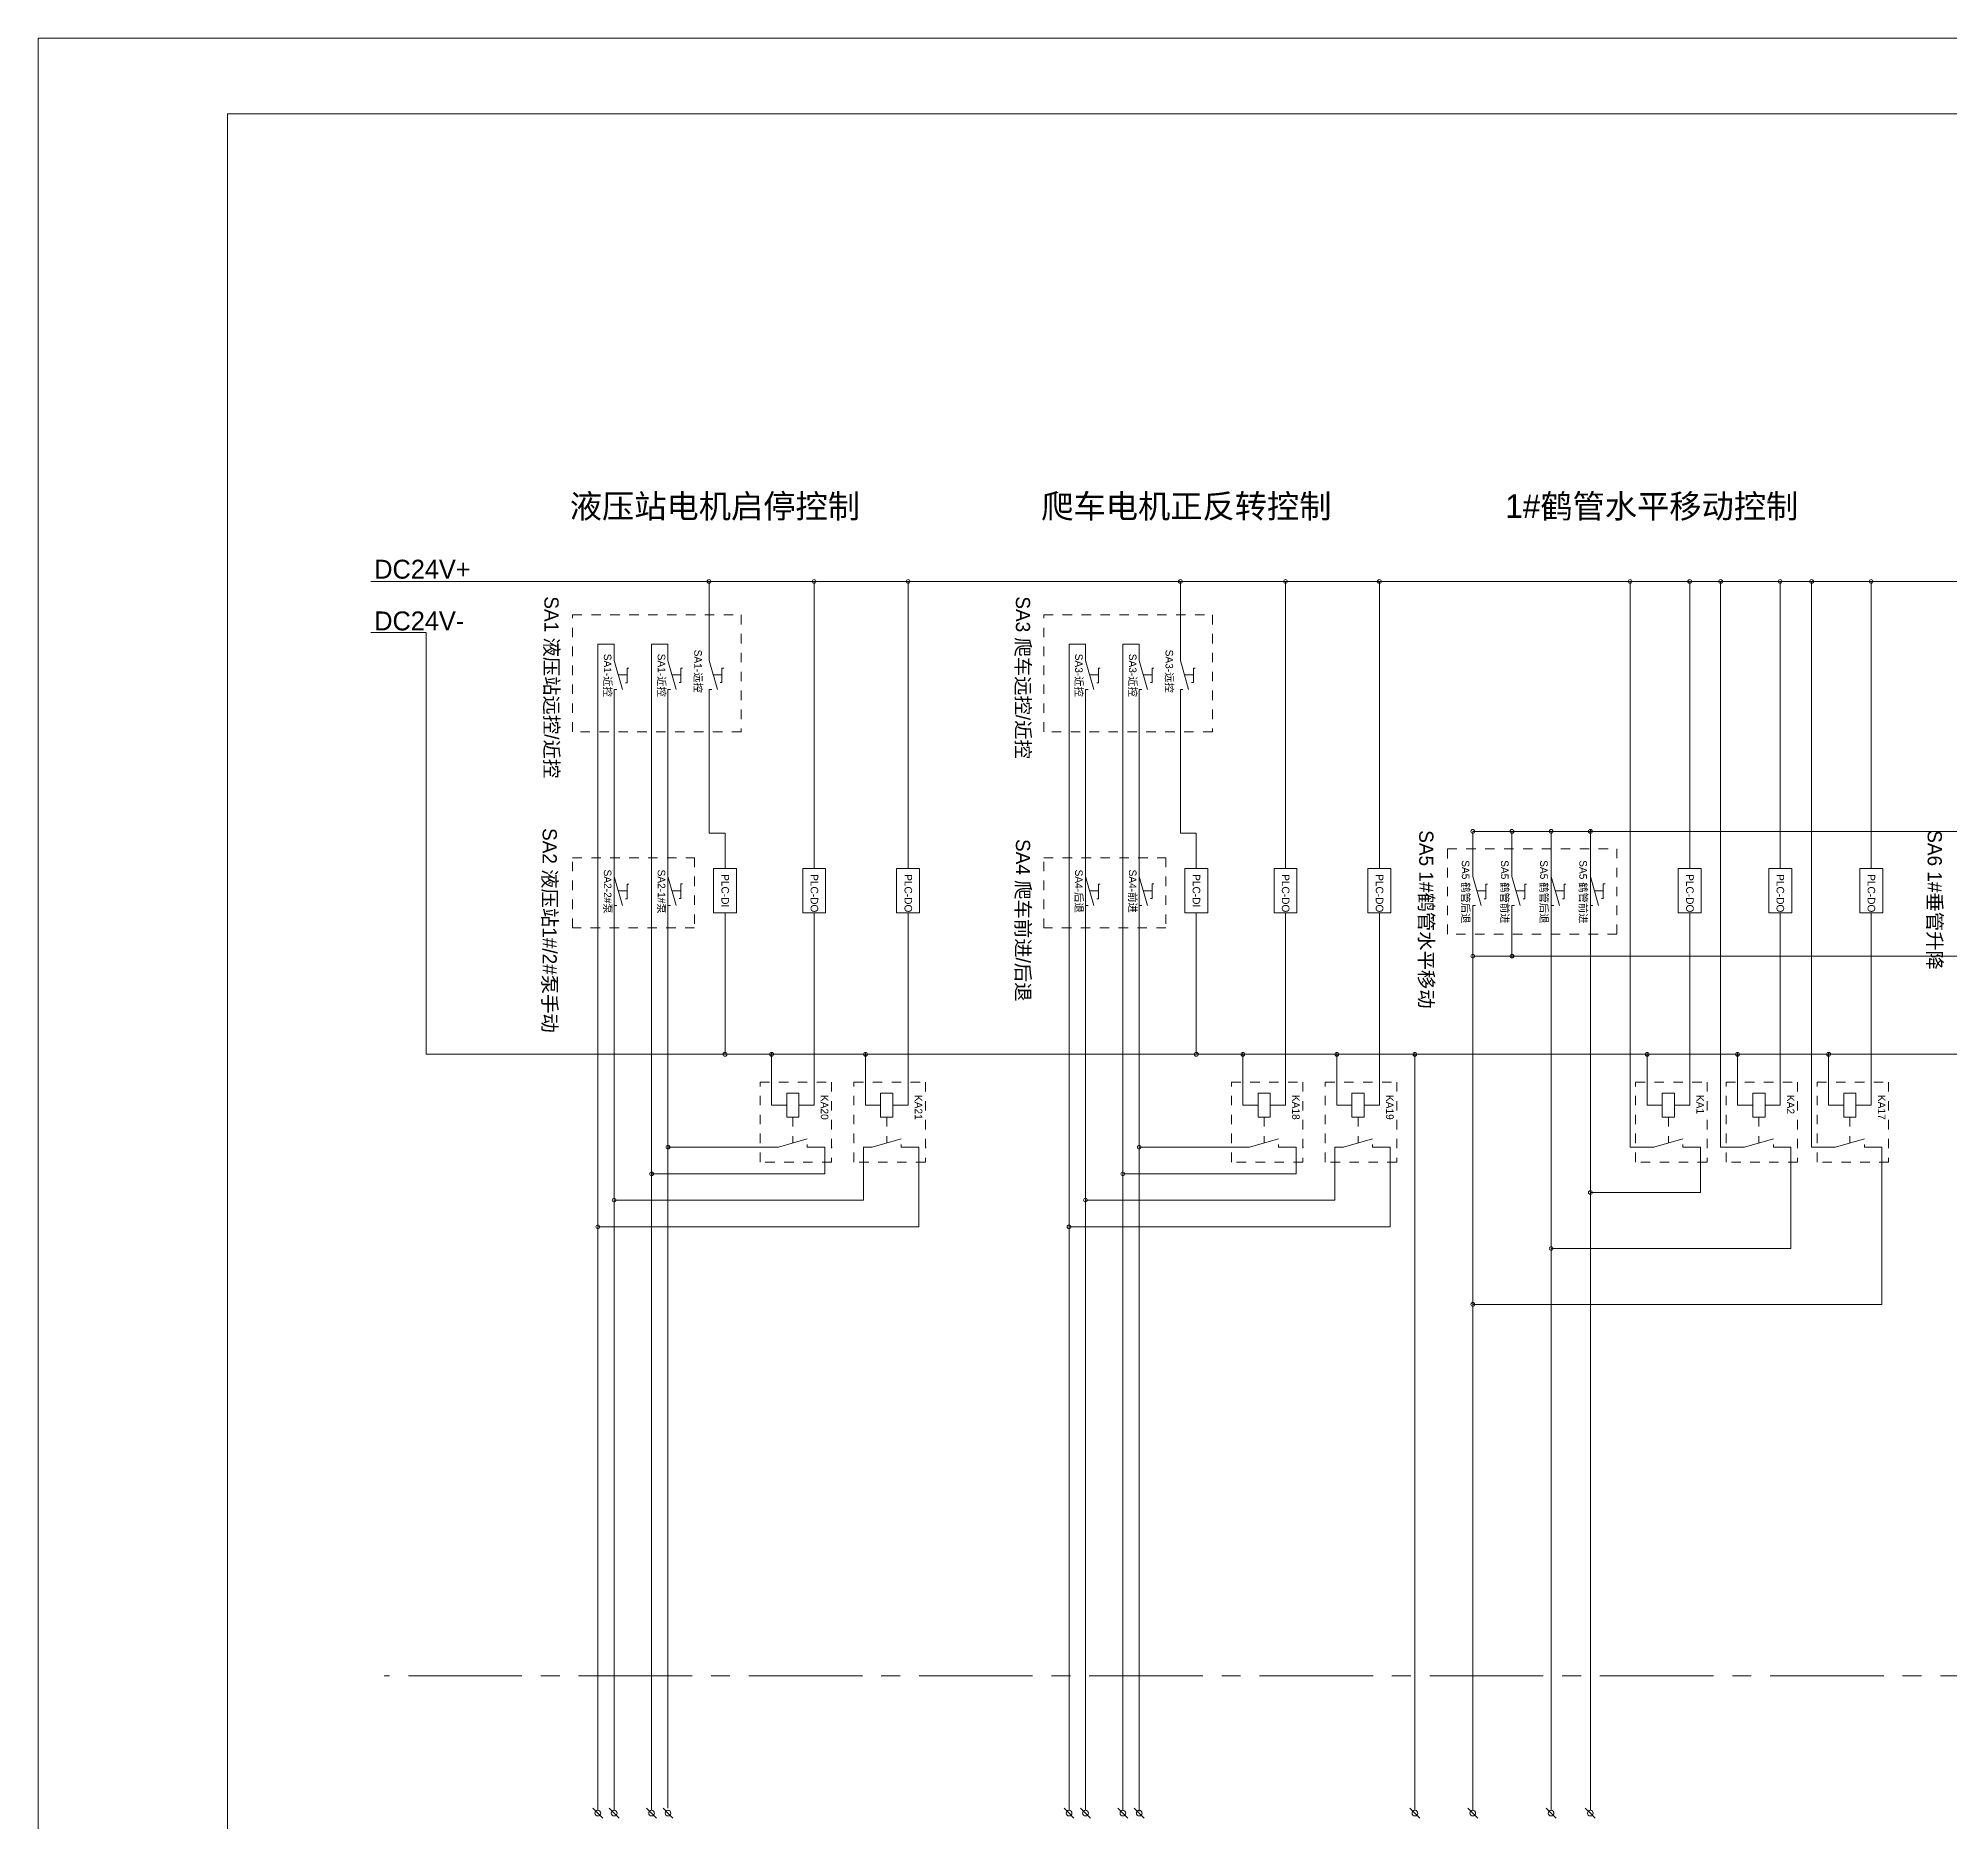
# Model space of a CAD drawing. Header units: millimetres. Extents: x 32626 to 72822, y 60047 to 123188.
# Drawn here: x 44413 to 46434, y 61521 to 63407 of the extents above; entities that cross this region are included whole.
import ezdxf

# ---------------------------------------------------------------- set-up
doc = ezdxf.new("R2010")
doc.units = ezdxf.units.MM
doc.header["$LTSCALE"] = 10
doc.linetypes.add('点画线', pattern=[18, 12, -2, 2, -2])
doc.linetypes.add('虚线', pattern=[2, 1, -1])
for name, color, linetype, lineweight in [('1轮廓实线层', 7, 'Continuous', 18), ('2细线层', 4, 'Continuous', 18), ('图框层', 7, 'Continuous', 18)]:
    doc.layers.add(name, color=color, linetype=linetype, lineweight=lineweight)
doc.styles.add('样式 1', font='SIMYOU.TTF', dxfattribs={"width": 0.75})

msp = doc.modelspace()

# ---------------------------------------------------------------- linework, layer by layer
at = {"layer": '1轮廓实线层'}
for p, q in [((44764.7, 62832.6), (48822.4, 62832.6)), ((45122.4, 62766.4), (45122.4, 62832.6)), ((45122.4, 62832.6), (45148.2, 62832.6)), ((45233.6, 62622.8), (45233.6, 62832.6)), ((45332.9, 62622.8), (45332.9, 62832.6)), ((45620.8, 62766.4), (45620.8, 62832.6)), ((45620.8, 62832.6), (45646.5, 62832.6)), ((45731.9, 62622.8), (45731.9, 62832.6)), ((45831.2, 62622.8), (45831.2, 62832.6)), ((46096.4, 62391.8), (46096.4, 62832.6)), ((46159.4, 62622.8), (46159.4, 62832.6)), ((46192.1, 62391.8), (46192.1, 62832.6)), ((46255.1, 62622.8), (46255.1, 62832.6)), ((46288.3, 62391.8), (46288.3, 62832.6)), ((46351.3, 62622.8), (46351.3, 62832.6)), ((44764.7, 62778.5), (44823.2, 62778.5)), ((44823.2, 62332.7), (44823.2, 62778.5)), ((45022.1, 62766.4), (45004.8, 62766.4)), ((45004.8, 62766.4), (45004.8, 61533)), ((45022.1, 62766.4), (45022.1, 62749.1)), ((45079, 62766.4), (45061.7, 62766.4)), ((45061.7, 62766.4), (45061.7, 61533.4)), ((45079, 62766.4), (45079, 62749.1)), ((45122.4, 62766.4), (45122.4, 62749.1)), ((45520.5, 62766.4), (45503.1, 62766.4)), ((45503.1, 62766.4), (45503.1, 61533.4)), ((45520.5, 62766.4), (45520.5, 62749.1)), ((45577.3, 62766.4), (45560, 62766.4)), ((45560, 62766.4), (45560, 61533.4)), ((45577.3, 62766.4), (45577.3, 62749.1)), ((45620.8, 62766.4), (45620.8, 62749.1)), ((45022.1, 62749.1), (45030.9, 62718.4)), ((45035.8, 62740.8), (45035.8, 62725.5)), ((45035.8, 62740.8), (45037.7, 62740.8)), ((45079, 62749.1), (45087.8, 62718.4)), ((45092.7, 62741.1), (45092.7, 62725.8)), ((45092.7, 62741.1), (45094.5, 62741.1)), ((45122.4, 62749.1), (45131.2, 62718.4)), ((45136.1, 62741.1), (45136.1, 62725.8)), ((45136.1, 62741.1), (45137.9, 62741.1)), ((45520.5, 62749.1), (45529.2, 62718.4)), ((45534.2, 62740.8), (45534.2, 62725.5)), ((45534.2, 62740.8), (45536, 62740.8)), ((45577.3, 62749.1), (45586.1, 62718.4)), ((45591, 62741.1), (45591, 62725.8)), ((45591, 62741.1), (45592.8, 62741.1)), ((45620.8, 62749.1), (45629.5, 62718.4)), ((45634.5, 62741.1), (45634.5, 62725.8)), ((45634.5, 62741.1), (45636.3, 62741.1)), ((45026.5, 62733.8), (45035.8, 62733.8)), ((45035.8, 62725.5), (45034, 62725.5)), ((45083.4, 62733.8), (45092.7, 62733.8)), ((45092.7, 62725.8), (45090.9, 62725.8)), ((45126.8, 62733.8), (45136.1, 62733.8)), ((45136.1, 62725.8), (45134.3, 62725.8)), ((45524.9, 62733.8), (45534.2, 62733.8)), ((45534.2, 62725.5), (45532.4, 62725.5)), ((45581.7, 62733.8), (45591, 62733.8)), ((45591, 62725.8), (45589.2, 62725.8)), ((45625.1, 62733.8), (45634.5, 62733.8)), ((45634.5, 62725.8), (45632.7, 62725.8)), ((45022.1, 62718.4), (45022.1, 62692.2)), ((45022.1, 62718.4), (45024.9, 62718.4)), ((45079, 62718.4), (45079, 62692.2)), ((45079, 62718.4), (45081.8, 62718.4)), ((45122.4, 62718.4), (45122.4, 62660)), ((45122.4, 62718.4), (45125.2, 62718.4)), ((45520.5, 62718.4), (45520.5, 62692.2)), ((45520.5, 62718.4), (45523.2, 62718.4)), ((45577.3, 62718.4), (45577.3, 62692.2)), ((45577.3, 62718.4), (45580.1, 62718.4)), ((45620.8, 62718.4), (45620.8, 62660)), ((45620.8, 62718.4), (45623.5, 62718.4)), ((45022.1, 62692.2), (45022.1, 62631.8)), ((45079, 62692.2), (45079, 62631.8)), ((45520.5, 62692.2), (45520.5, 62631.8)), ((45577.3, 62692.2), (45577.3, 62631.8)), ((45122.4, 62660), (45122.4, 62566.4)), ((45620.8, 62660), (45620.8, 62566.4)), ((45022.1, 62631.8), (45022.1, 62557.6)), ((45079, 62631.8), (45079, 62557.6)), ((45233.6, 62622.8), (45233.6, 62529.1)), ((45332.9, 62622.8), (45332.9, 62529.1)), ((45520.5, 62631.8), (45520.5, 62557.6)), ((45577.3, 62631.8), (45577.3, 62557.6)), ((45731.9, 62622.8), (45731.9, 62529.1)), ((45831.2, 62622.8), (45831.2, 62529.1)), ((46159.4, 62622.8), (46159.4, 62529.1)), ((46255.1, 62622.8), (46255.1, 62529.1)), ((46351.3, 62622.8), (46351.3, 62529.1)), ((45122.4, 62566.4), (45139.3, 62566.4)), ((45139.3, 62566.4), (45139.3, 62529.1)), ((45620.8, 62566.4), (45637.6, 62566.4)), ((45637.6, 62566.4), (45637.6, 62529.1)), ((46054.3, 62568.4), (45930, 62568.4)), ((45930, 62568.4), (45930, 62538.2)), ((45971.4, 62538.2), (45971.4, 62568.4)), ((46012.8, 62538.2), (46012.8, 62568.4)), ((46054.3, 62570.4), (46054.3, 62538.2)), ((46054.3, 62568.4), (46469.3, 62568.4)), ((45022.1, 62557.6), (45022.1, 61533.4)), ((45079, 62557.6), (45079, 61535.6)), ((45520.5, 62557.6), (45520.5, 61533.4)), ((45577.3, 62557.6), (45577.3, 61532.5)), ((46012.8, 62557.6), (46012.8, 61533.4)), ((46054.3, 62557.6), (46054.3, 61533.4)), ((45022.1, 62538.2), (45022.1, 62520.8)), ((45022.1, 62520.8), (45030.9, 62490.2)), ((45079, 62538.2), (45079, 62520.8)), ((45079, 62520.8), (45087.8, 62490.2)), ((45520.5, 62538.2), (45520.5, 62520.8)), ((45520.5, 62520.8), (45529.2, 62490.2)), ((45577.3, 62538.2), (45577.3, 62520.8)), ((45577.3, 62520.8), (45586.1, 62490.2)), ((45930, 62538.2), (45930, 62520.8)), ((45930, 62520.8), (45938.7, 62490.2)), ((45971.4, 62538.2), (45971.4, 62520.8)), ((45971.4, 62520.8), (45980.2, 62490.2)), ((46012.8, 62538.2), (46012.8, 62520.8)), ((46012.8, 62520.8), (46021.6, 62490.2)), ((46054.3, 62538.2), (46054.3, 62520.8)), ((46054.3, 62520.8), (46063, 62490.2)), ((45026.5, 62505.5), (45035.8, 62505.5)), ((45035.8, 62512.6), (45035.8, 62497.2)), ((45035.8, 62512.6), (45037.7, 62512.6)), ((45083.4, 62505.5), (45092.7, 62505.5)), ((45092.7, 62512.9), (45092.7, 62497.6)), ((45092.7, 62512.9), (45094.5, 62512.9)), ((45524.9, 62505.5), (45534.2, 62505.5)), ((45534.2, 62512.6), (45534.2, 62497.2)), ((45534.2, 62512.6), (45536, 62512.6)), ((45581.7, 62505.5), (45591, 62505.5)), ((45591, 62512.9), (45591, 62497.6)), ((45591, 62512.9), (45592.8, 62512.9)), ((45934.4, 62505.5), (45943.7, 62505.5)), ((45943.7, 62512.6), (45943.7, 62497.2)), ((45943.7, 62512.6), (45945.5, 62512.6)), ((45975.8, 62505.5), (45985.1, 62505.5)), ((45985.1, 62512.6), (45985.1, 62497.2)), ((45985.1, 62512.6), (45986.9, 62512.6)), ((46017.2, 62505.5), (46026.5, 62505.5)), ((46026.5, 62512.6), (46026.5, 62497.2)), ((46026.5, 62512.6), (46028.3, 62512.6)), ((46058.6, 62505.5), (46068, 62505.5)), ((46068, 62512.9), (46068, 62497.6)), ((46068, 62512.9), (46069.8, 62512.9)), ((45022.1, 62490.2), (45022.1, 62464)), ((45022.1, 62490.2), (45024.9, 62490.2)), ((45035.8, 62497.2), (45034, 62497.2)), ((45079, 62490.2), (45079, 62464)), ((45079, 62490.2), (45081.8, 62490.2)), ((45092.7, 62497.6), (45090.9, 62497.6)), ((45139.3, 62482.1), (45139.3, 62396.2)), ((45233.6, 62482.1), (45233.6, 62342.4)), ((45332.9, 62342.4), (45332.9, 62482.1)), ((45520.5, 62490.2), (45520.5, 62464)), ((45520.5, 62490.2), (45523.2, 62490.2)), ((45534.2, 62497.2), (45532.4, 62497.2)), ((45577.3, 62490.2), (45577.3, 62464)), ((45577.3, 62490.2), (45580.1, 62490.2)), ((45591, 62497.6), (45589.2, 62497.6)), ((45637.6, 62482.1), (45637.6, 62396.2)), ((45731.9, 62482.1), (45731.9, 62342.4)), ((45831.2, 62342.4), (45831.2, 62482.1)), ((45930, 62490.2), (45930, 62464)), ((45930, 62490.2), (45932.7, 62490.2)), ((45943.7, 62497.2), (45941.9, 62497.2)), ((45971.4, 62490.2), (45971.4, 62464)), ((45971.4, 62490.2), (45974.2, 62490.2)), ((45985.1, 62497.2), (45983.3, 62497.2)), ((46012.8, 62490.2), (46012.8, 62464)), ((46012.8, 62490.2), (46015.6, 62490.2)), ((46026.5, 62497.2), (46024.7, 62497.2)), ((46054.3, 62490.2), (46054.3, 62464)), ((46054.3, 62490.2), (46057, 62490.2)), ((46068, 62497.6), (46066.2, 62497.6)), ((46159.4, 62482.1), (46159.4, 62342.4)), ((46255.1, 62482.1), (46255.1, 62342.4)), ((46351.3, 62482.1), (46351.3, 62342.4)), ((45930, 62464), (45930, 62434.5)), ((45971.4, 62464), (45971.4, 62434.5)), ((48197.3, 62436.5), (45930, 62436.5)), ((45930, 62436.5), (45930, 61533.4)), ((45139.3, 62396.2), (45139.3, 62332.7)), ((45637.6, 62396.2), (45637.6, 62332.7)), ((46096.4, 62391.8), (46096.4, 62234.6)), ((46192.1, 62391.8), (46192.1, 62234.6)), ((46288.3, 62391.8), (46288.3, 62234.6)), ((45233.6, 62342.4), (45233.6, 62278.9)), ((45332.9, 62342.4), (45332.9, 62278.9)), ((45731.9, 62342.4), (45731.9, 62278.9)), ((45831.2, 62342.4), (45831.2, 62278.9)), ((46159.4, 62342.4), (46159.4, 62278.9)), ((46255.1, 62342.4), (46255.1, 62278.9)), ((46351.3, 62342.4), (46351.3, 62278.9)), ((48822.4, 62332.7), (44823.2, 62332.7)), ((45188.6, 62334.7), (45188.6, 62310.6)), ((45287.9, 62334.7), (45287.9, 62278.9)), ((45686.9, 62334.7), (45686.9, 62310.6)), ((45786.2, 62334.7), (45786.2, 62278.9)), ((45868.8, 62334.7), (45868.8, 61533.4)), ((46114.4, 62334.7), (46114.4, 62310.6)), ((46210, 62334.7), (46210, 62310.6)), ((46306.3, 62334.7), (46306.3, 62310.6)), ((45188.6, 62278.9), (45188.6, 62310.6)), ((45287.9, 62278.9), (45287.9, 62310.6)), ((45686.9, 62278.9), (45686.9, 62310.6)), ((45786.2, 62278.9), (45786.2, 62310.6)), ((46114.4, 62278.9), (46114.4, 62310.6)), ((46210, 62278.9), (46210, 62310.6)), ((46306.3, 62278.9), (46306.3, 62310.6)), ((45204.5, 62278.9), (45188.6, 62278.9)), ((45217.5, 62278.9), (45233.6, 62278.9)), ((45303.8, 62278.9), (45287.9, 62278.9)), ((45316.8, 62278.9), (45332.9, 62278.9)), ((45702.9, 62278.9), (45686.9, 62278.9)), ((45715.8, 62278.9), (45731.9, 62278.9)), ((45802.2, 62278.9), (45786.2, 62278.9)), ((45815.1, 62278.9), (45831.2, 62278.9)), ((46130.3, 62278.9), (46114.4, 62278.9)), ((46143.3, 62278.9), (46159.4, 62278.9)), ((46226, 62278.9), (46210, 62278.9)), ((46239, 62278.9), (46255.1, 62278.9)), ((46322.3, 62278.9), (46306.3, 62278.9)), ((46335.2, 62278.9), (46351.3, 62278.9)), ((45195.7, 62234.6), (45226.3, 62243.4)), ((45226.3, 62234.6), (45226.3, 62237.4)), ((45295, 62234.6), (45325.6, 62243.4)), ((45325.6, 62234.6), (45325.6, 62237.4)), ((45694, 62234.6), (45724.7, 62243.4)), ((45724.7, 62234.6), (45724.7, 62237.4)), ((45793.3, 62234.6), (45824, 62243.4)), ((45824, 62234.6), (45824, 62237.4)), ((46121.5, 62234.6), (46152.1, 62243.4)), ((46152.1, 62234.6), (46152.1, 62237.4)), ((46217.2, 62234.6), (46247.8, 62243.4)), ((46247.8, 62234.6), (46247.8, 62237.4)), ((46313.4, 62234.6), (46344.1, 62243.4)), ((46344.1, 62234.6), (46344.1, 62237.4)), ((45079, 62234.6), (45195.7, 62234.6)), ((45226.3, 62234.6), (45244.9, 62234.6)), ((45244.9, 62234.6), (45244.9, 62206.4)), ((45251.9, 62234.6), (45252.6, 62234.6)), ((45295, 62234.6), (45285.8, 62234.6)), ((45285.8, 62234.6), (45285.8, 62178.5)), ((45325.6, 62234.6), (45344.2, 62234.6)), ((45344.2, 62234.6), (45344.2, 62206.4)), ((45351.2, 62234.6), (45351.9, 62234.6)), ((45577.3, 62234.6), (45694, 62234.6)), ((45724.7, 62234.6), (45743.2, 62234.6)), ((45743.2, 62234.6), (45743.2, 62206.4)), ((45750.3, 62234.6), (45750.9, 62234.6)), ((45793.3, 62234.6), (45784.2, 62234.6)), ((45784.2, 62234.6), (45784.2, 62178.5)), ((45824, 62234.6), (45842.5, 62234.6)), ((45842.5, 62234.6), (45842.5, 62206.4)), ((45849.6, 62234.6), (45850.2, 62234.6)), ((46096.4, 62234.6), (46121.5, 62234.6)), ((46152.1, 62234.6), (46170.7, 62234.6)), ((46170.7, 62234.6), (46170.7, 62206.4)), ((46192.1, 62234.6), (46217.2, 62234.6)), ((46247.8, 62234.6), (46266.3, 62234.6)), ((46266.3, 62234.6), (46266.3, 62206.4)), ((46288.3, 62234.6), (46313.4, 62234.6)), ((46344.1, 62234.6), (46362.6, 62234.6)), ((46362.6, 62234.6), (46362.6, 62206.4)), ((45244.9, 62206.4), (45061.7, 62206.4)), ((45344.2, 62206.4), (45344.2, 62150.3)), ((45743.2, 62206.4), (45560, 62206.4)), ((45842.5, 62206.4), (45842.5, 62150.3)), ((46170.7, 62206.4), (46170.7, 62186.5)), ((46266.3, 62206.4), (46266.3, 62127.4)), ((46362.6, 62206.4), (46362.6, 62127.4)), ((45022.1, 62178.5), (45285.8, 62178.5)), ((45520.5, 62178.5), (45784.2, 62178.5)), ((46170.7, 62186.5), (46054.3, 62186.5)), ((45344.2, 62150.3), (45004.8, 62150.3)), ((45842.5, 62150.3), (45503.1, 62150.3)), ((46266.3, 62127.4), (46012.8, 62127.4)), ((46362.6, 62127.4), (46362.6, 62068.3)), ((46362.6, 62068.3), (45930, 62068.3)), ((45004.8, 61530.4), (44999.6, 61535.6)), ((45004.8, 61530.4), (45010, 61525.2)), ((45022.1, 61530.4), (45016.9, 61535.6)), ((45022.1, 61530.4), (45027.3, 61525.2)), ((45061.7, 61530.4), (45056.4, 61535.6)), ((45061.7, 61530.4), (45066.9, 61525.2)), ((45079, 61530.4), (45073.8, 61535.6)), ((45079, 61530.4), (45084.2, 61525.2)), ((45503.1, 61530.4), (45497.9, 61535.6)), ((45503.1, 61530.4), (45508.3, 61525.2)), ((45520.5, 61530.4), (45515.3, 61535.6)), ((45520.5, 61530.4), (45525.7, 61525.2)), ((45560, 61530.4), (45554.8, 61535.6)), ((45560, 61530.4), (45565.2, 61525.2)), ((45577.3, 61530.4), (45572.1, 61535.6)), ((45577.3, 61530.4), (45582.5, 61525.2)), ((45868.8, 61530.4), (45863.5, 61535.6)), ((45868.8, 61530.4), (45874, 61525.2)), ((45930, 61530.4), (45924.8, 61535.6)), ((45930, 61530.4), (45935.2, 61525.2)), ((46012.8, 61530.4), (46007.6, 61535.6)), ((46012.8, 61530.4), (46018, 61525.2)), ((46054.3, 61530.4), (46049, 61535.6)), ((46054.3, 61530.4), (46059.5, 61525.2))]:
    msp.add_line(p, q, dxfattribs=at)
at = {"layer": '1轮廓实线层', "linetype": '虚线'}
for p, q in [((45211, 62266.2), (45211, 62239)), ((45310.3, 62266.2), (45310.3, 62239)), ((45709.4, 62266.2), (45709.4, 62239)), ((45808.7, 62266.2), (45808.7, 62239)), ((46136.8, 62266.2), (46136.8, 62239)), ((46232.5, 62266.2), (46232.5, 62239)), ((46328.8, 62266.2), (46328.8, 62239))]:
    msp.add_line(p, q, dxfattribs=at)
at = {"layer": '1轮廓实线层', "linetype": '点画线'}
msp.add_line((48884.5, 61675.5), (44779, 61675.5), dxfattribs=at)
at = {"layer": '1轮廓实线层', "linetype": '虚线'}
for points in [[(45156.5, 62797.2), (45156.5, 62673.7), (44978, 62673.7), (44978, 62797.2)], [(45654.8, 62797.2), (45654.8, 62673.7), (45476.3, 62673.7), (45476.3, 62797.2)], [(45107.2, 62540.6), (45107.2, 62466.3), (44978, 62466.3), (44978, 62540.6)], [(45605.5, 62540.6), (45605.5, 62466.3), (45476.3, 62466.3), (45476.3, 62540.6)], [(46082.4, 62549.9), (46082.4, 62459.8), (45903.1, 62459.8), (45903.1, 62549.9)], [(45251.9, 62303.3), (45251.9, 62218.8), (45176.3, 62218.8), (45176.3, 62303.3)], [(45351.2, 62303.3), (45351.2, 62218.8), (45275.6, 62218.8), (45275.6, 62303.3)], [(45750.3, 62303.3), (45750.3, 62218.8), (45674.7, 62218.8), (45674.7, 62303.3)], [(45849.6, 62303.3), (45849.6, 62218.8), (45774, 62218.8), (45774, 62303.3)], [(46177.7, 62303.3), (46177.7, 62218.8), (46102.1, 62218.8), (46102.1, 62303.3)], [(46273.4, 62303.3), (46273.4, 62218.8), (46197.8, 62218.8), (46197.8, 62303.3)], [(46369.7, 62303.3), (46369.7, 62218.8), (46294.1, 62218.8), (46294.1, 62303.3)]]:
    msp.add_lwpolyline(points, close=True, dxfattribs=at)
at = {"layer": '1轮廓实线层'}
for points in [[(45151.4, 62529.1), (45151.4, 62482.1), (45127.2, 62482.1), (45127.2, 62529.1)], [(45245.7, 62529.1), (45245.7, 62482.1), (45221.5, 62482.1), (45221.5, 62529.1)], [(45345, 62529.1), (45345, 62482.1), (45320.8, 62482.1), (45320.8, 62529.1)], [(45649.7, 62529.1), (45649.7, 62482.1), (45625.5, 62482.1), (45625.5, 62529.1)], [(45744.1, 62529.1), (45744.1, 62482.1), (45719.8, 62482.1), (45719.8, 62529.1)], [(45843.4, 62529.1), (45843.4, 62482.1), (45819.1, 62482.1), (45819.1, 62529.1)], [(46171.5, 62529.1), (46171.5, 62482.1), (46147.3, 62482.1), (46147.3, 62529.1)], [(46267.2, 62529.1), (46267.2, 62482.1), (46242.9, 62482.1), (46242.9, 62529.1)], [(46363.5, 62529.1), (46363.5, 62482.1), (46339.2, 62482.1), (46339.2, 62529.1)], [(45217.5, 62291.6), (45217.5, 62266.2), (45204.5, 62266.2), (45204.5, 62291.6)], [(45316.8, 62291.6), (45316.8, 62266.2), (45303.8, 62266.2), (45303.8, 62291.6)], [(45715.8, 62291.6), (45715.8, 62266.2), (45702.9, 62266.2), (45702.9, 62291.6)], [(45815.1, 62291.6), (45815.1, 62266.2), (45802.2, 62266.2), (45802.2, 62291.6)], [(46143.3, 62291.6), (46143.3, 62266.2), (46130.3, 62266.2), (46130.3, 62291.6)], [(46239, 62291.6), (46239, 62266.2), (46226, 62266.2), (46226, 62291.6)], [(46335.2, 62291.6), (46335.2, 62266.2), (46322.3, 62266.2), (46322.3, 62291.6)]]:
    msp.add_lwpolyline(points, close=True, dxfattribs=at)
for centre, radius in [((45122.4, 62832.6), 2), ((45233.6, 62832.6), 2), ((45332.9, 62832.6), 2), ((45620.8, 62832.6), 2), ((45731.9, 62832.6), 2), ((45831.2, 62832.6), 2), ((46096.4, 62832.6), 2), ((46159.4, 62832.6), 2), ((46192.1, 62832.6), 2), ((46255.1, 62832.6), 2), ((46288.3, 62832.6), 2), ((46351.3, 62832.6), 2), ((45930, 62568.4), 2), ((45971.4, 62568.4), 2), ((46012.8, 62568.4), 2), ((46054.3, 62568.4), 2), ((45930, 62436.5), 2), ((45971.4, 62436.5), 2), ((45139.3, 62332.7), 2), ((45188.6, 62332.7), 2), ((45287.9, 62332.7), 2), ((45637.6, 62332.7), 2), ((45686.9, 62332.7), 2), ((45786.2, 62332.7), 2), ((45868.8, 62332.7), 2), ((46114.4, 62332.7), 2), ((46210, 62332.7), 2), ((46306.3, 62332.7), 2), ((45079, 62234.6), 2), ((45577.3, 62234.6), 2), ((45061.7, 62206.4), 2), ((45560, 62206.4), 2), ((45022.1, 62178.5), 2), ((45520.5, 62178.5), 2), ((46054.3, 62186.5), 2), ((45004.8, 62150.3), 2), ((45503.1, 62150.3), 2), ((46012.8, 62127.4), 2), ((45930, 62068.3), 2), ((45004.8, 61530.4), 3.02), ((45022.1, 61530.4), 3.02), ((45061.7, 61530.4), 3.02), ((45079, 61530.4), 3.02), ((45503.1, 61530.4), 3.02), ((45520.5, 61530.4), 3.02), ((45560, 61530.4), 3.02), ((45577.3, 61530.4), 3.02), ((45868.8, 61530.4), 3.02), ((45930, 61530.4), 3.02), ((46012.8, 61530.4), 3.02), ((46054.3, 61530.4), 3.02)]:
    msp.add_circle(centre, radius, dxfattribs=at)
at = {"layer": '2细线层'}
for p in [(44413.1, 60047), (49165.1, 63407)]:
    msp.add_line(p, (44413.1, 63407), dxfattribs=at)
at = {"layer": '图框层'}
for p in [(44613.1, 60127), (49085.1, 63327)]:
    msp.add_line(p, (44613.1, 63327), dxfattribs=at)

# ---------------------------------------------------------------- texts
at = {"layer": '1轮廓实线层', "style": '样式 1'}
for s, height, p in [('液压站电机启停控制', 25, (44975.1, 62899.7)), ('爬车电机正反转控制', 25, (45473.7, 62899.7)), ('1#鹤管水平移动控制', 25, (45964.2, 62899.7)), ('DC24V+', 20, (44768.4, 62835.6)), ('DC24V-', 20, (44768.4, 62780.9))]:
    msp.add_text(s, height=height, dxfattribs=at).set_placement(p)
for s, p in [('SA1-近控', (45011.2, 62756.2)), ('SA1-近控', (45068.1, 62756.2)), ('SA1-远控', (45106.8, 62760.5)), ('SA3-近控', (45509.5, 62756.2)), ('SA3-近控', (45566.4, 62756.2)), ('SA3-远控', (45605.1, 62760.5)), ('SA2-2#泵', (45011.2, 62528)), ('SA2-1#泵', (45068.1, 62528)), ('PLC-DI', (45135.5, 62523.2)), ('PLC-DO', (45229.8, 62523.2)), ('PLC-DO', (45329.1, 62523.2)), ('SA4-后退', (45509.5, 62528)), ('SA4-前进', (45566.4, 62528)), ('PLC-DI', (45633.8, 62523.2)), ('PLC-DO', (45728.1, 62523.2)), ('PLC-DO', (45827.4, 62523.2)), ('PLC-DO', (46155.6, 62523.2)), ('PLC-DO', (46251.2, 62523.2)), ('PLC-DO', (46347.5, 62523.2)), ('KA20', (45240.6, 62289.7)), ('KA21', (45339.9, 62289.7)), ('KA18', (45739, 62289.7)), ('KA19', (45838.3, 62289.7)), ('KA1', (46166.4, 62289.7)), ('KA2', (46262.1, 62289.7)), ('KA17', (46358.4, 62289.7))]:
    msp.add_text(s, height=8, rotation=270, dxfattribs=at).set_placement(p)
at = {"layer": '1轮廓实线层', "attachment_point": 7, "rotation": 270, "style": '样式 1'}
for s, insert, char_height, width in [('{\\W1;SA1 液压站远控/近控}', (44946.7, 62816.9), 15, 302.125), ('{\\W1;SA3 爬车远控/近控}', (45445.2, 62816.9), 15, 270.125), ('{\\W1;SA2 液压站1#/2#泵手动}', (44944.8, 62571.9), 15, 333.125), ('{\\W1;SA4 爬车前进/后退}', (45445.2, 62560.3), 15, 269.625), ('{\\W1;SA5 1#鹤管水平移动}', (45871.6, 62569.6), 15, 285.125), ('{\\W1;SA6 1#垂管升降}', (46409.3, 62569.6), 15, 222.125), ('{\\W1;SA5 鹤管后退}', (45917.5, 62537.9), 8, 101.133), ('{\\W1;SA5 鹤管前进}', (45958.9, 62537.9), 8, 101.267), ('{\\W1;SA5 鹤管后退}', (46000.3, 62537.9), 8, 101.133), ('{\\W1;SA5 鹤管前进}', (46041.8, 62537.9), 8, 101.267)]:
    msp.add_mtext(s, dxfattribs=dict(at, insert=insert, char_height=char_height, width=width))

doc.saveas('drawing.dxf')
